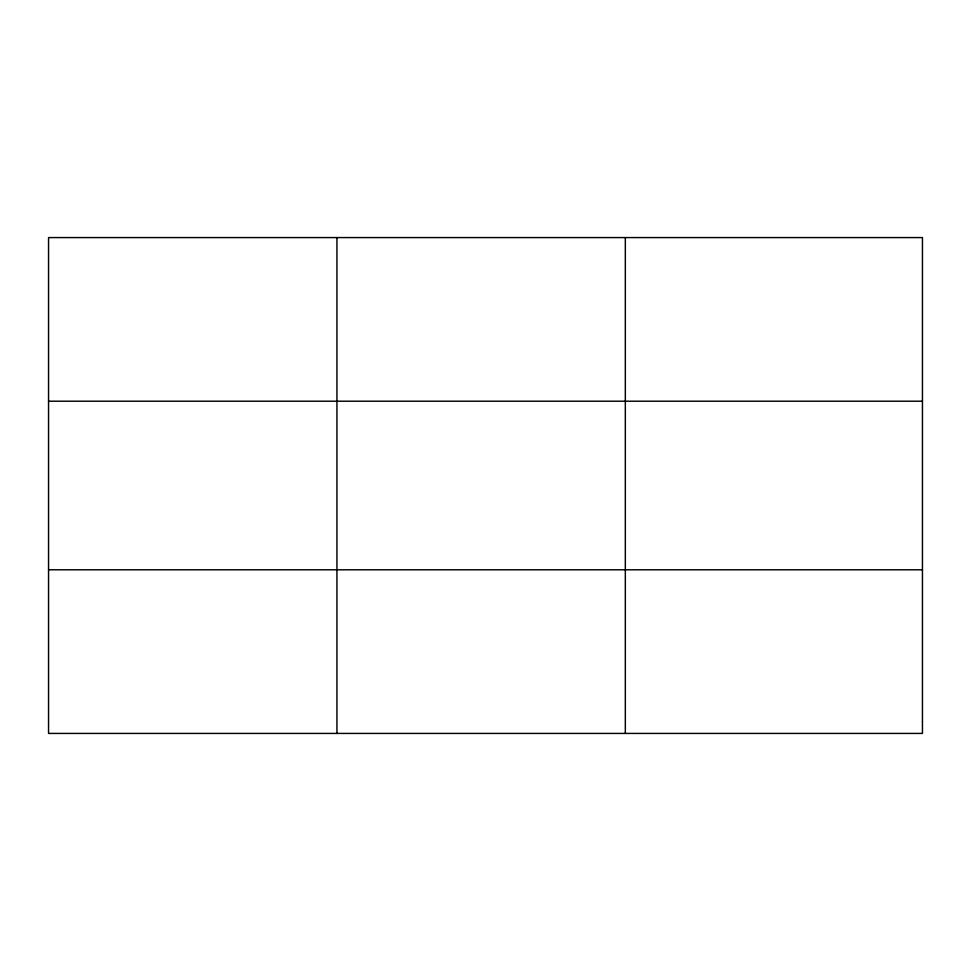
<?xml version="1.0" encoding="UTF-8"?>
<svg xmlns="http://www.w3.org/2000/svg" width="971" height="971" viewBox="0 0 971 971"><rect width="100%" height="100%" fill="white"/><g stroke="black" fill="none" stroke-linecap="round" stroke-linejoin="round"><path stroke-width="1.46" d="M336.937 237.579L336.937 733.421M625.324 237.579L625.324 733.421M48.55 401.205L922.45 401.205M48.55 569.795L922.45 569.795M922.45 721.732L922.45 733.421L48.55 733.421L48.55 237.579L922.45 237.579L922.45 721.732"/></g></svg>
